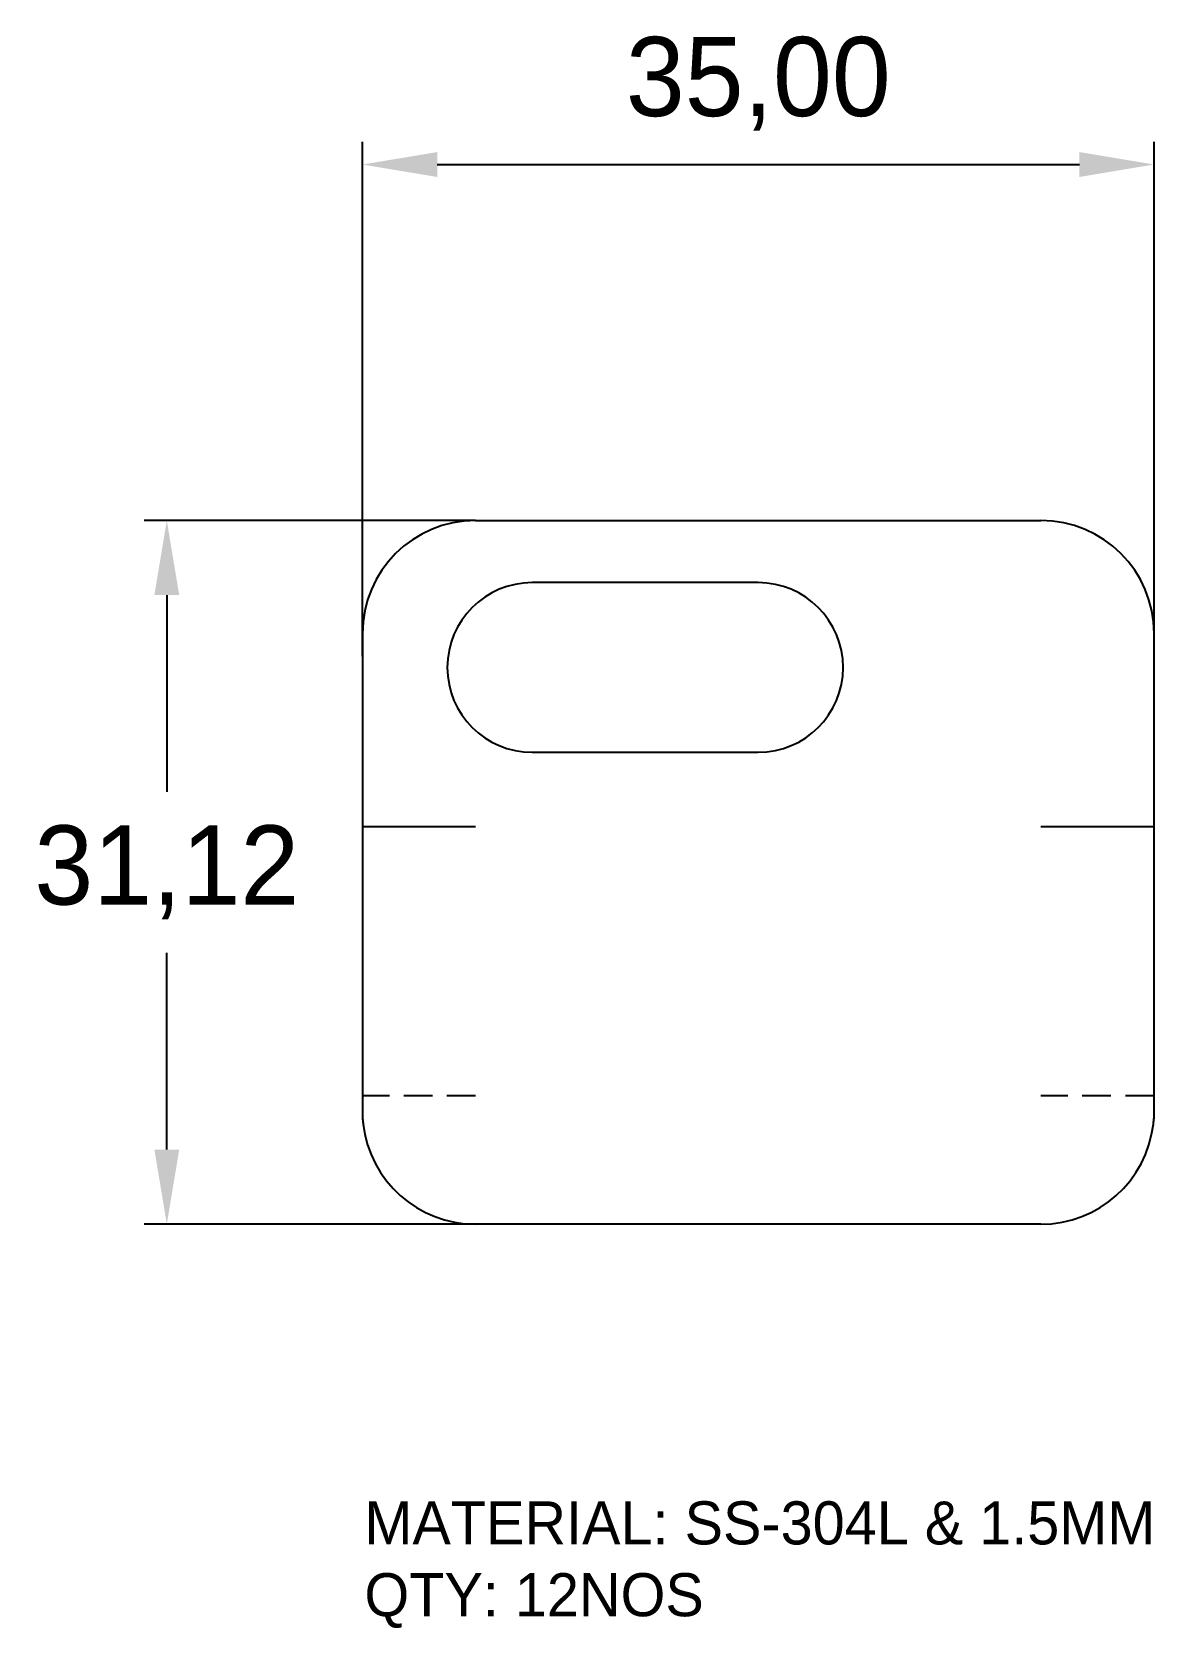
# Model space of a CAD drawing. Header units: millimetres. Extents: x -30.5 to 19.2, y -15.7 to 54.8.
import ezdxf

# ---------------------------------------------------------------- set-up
doc = ezdxf.new("R2010")
doc.units = ezdxf.units.MM
doc.header["$PDSIZE"] = -1
doc.linetypes.add('HIDDEN', pattern=[1.905, 1.27, -0.635])
doc.dimstyles.new('ISO-25', dxfattribs={"dimtxt": 2.5, "dimasz": 2.5, "dimexe": 1.25, "dimexo": 0.625, "dimtad": 1, "dimtxsty": 'Standard', "dimcen": 2.5, "dimadec": 0, "dimazin": 0, "dimtfac": 1, "dimtmove": 0, "dimatfit": 3, "dimfxl": 1, "dimarcsym": 0})

# ---------------------------------------------------------------- blocks, each defined once
blk = doc.blocks.new('*D1')
at = {"color": 0, "lineweight": -2}
for p, q in [((-10.846, 33.234), (-25.5, 33.234)), ((-24.5, 29.932), (-24.5, 21.242)), ((-24.5, 5.42), (-24.5, 14.11)), ((-10.846, 2.118), (-25.5, 2.118))]:
    blk.add_line(p, q, dxfattribs=at)
at = {"color": 0}
for points in [[(-25.05, 29.932), (-23.949, 29.932), (-24.5, 33.234)], [(-25.05, 5.42), (-23.949, 5.42), (-24.5, 2.118)]]:
    blk.add_solid(points, dxfattribs=at)
at = {"layer": 'Defpoints', "color": 0}
for p in [(-24.5, 33.234), (-10.846, 33.234), (-10.846, 2.118)]:
    blk.add_point(p, dxfattribs=at)
at = {"color": 0, "insert": (-24.5, 17.676), "char_height": 3.5, "attachment_point": 5}
blk.add_mtext('31,12', dxfattribs=at)
blk = doc.blocks.new('*D2')
at = {"color": 0, "lineweight": -2}
for p, q in [((-15.846, 27.234), (-15.846, 49.972)), ((19.154, 27.234), (19.154, 49.972)), ((-12.544, 48.972), (15.852, 48.972))]:
    blk.add_line(p, q, dxfattribs=at)
at = {"color": 0}
for points in [[(-12.544, 49.522), (-12.544, 48.421), (-15.846, 48.972)], [(15.852, 49.522), (15.852, 48.421), (19.154, 48.972)]]:
    blk.add_solid(points, dxfattribs=at)
at = {"layer": 'Defpoints', "color": 0}
for p in [(19.154, 48.972), (-15.846, 27.234), (19.154, 27.234)]:
    blk.add_point(p, dxfattribs=at)
at = {"color": 0, "insert": (1.654, 52.537), "char_height": 3.5, "attachment_point": 5}
blk.add_mtext('35,00', dxfattribs=at)

msp = doc.modelspace()

# ---------------------------------------------------------------- linework, layer by layer
at = {"color": 7, "linetype": 'Continuous', "lineweight": 25}
for p, q in [((-10.846, 33.234), (14.154, 33.234)), ((1.654, 30.484), (-8.346, 30.484)), ((-15.846, 28.234), (-15.846, 6.888)), ((19.154, 6.888), (19.154, 28.234)), ((-8.346, 22.984), (1.654, 22.984)), ((14.154, 2.118), (-10.846, 2.118))]:
    msp.add_line(p, q, dxfattribs=at)
at = {"color": 6, "linetype": 'Continuous'}
for p, q in [((-10.846, 19.692), (-15.846, 19.692)), ((19.154, 19.692), (14.154, 19.692))]:
    msp.add_line(p, q, dxfattribs=at)
at = {"color": 6, "linetype": 'HIDDEN'}
for p, q in [((-10.846, 7.795), (-15.846, 7.795)), ((19.154, 7.795), (14.154, 7.795))]:
    msp.add_line(p, q, dxfattribs=at)
at = {"color": 7, "linetype": 'Continuous', "lineweight": 25}
for centre, radius, start, end in [((-10.846, 28.234), 5, 90, 180), ((14.154, 28.234), 5, 0, 90), ((-8.346, 26.734), 3.75, 90, 270), ((1.654, 26.734), 3.75, 270, 90), ((-10.846, 7.118), 5, 186.55022, 270), ((14.154, 7.118), 5, 270, 353.44978)]:
    msp.add_arc(centre, radius, start, end, dxfattribs=at)
for points, knots in [([(-15.846, 6.888), (-15.844, 6.83), (-15.841, 6.716), (-15.822, 6.603), (-15.813, 6.547)], [0, 0, 0, 0, 0.509038, 1, 1, 1, 1]), ([(19.121, 6.547), (19.131, 6.605), (19.149, 6.718), (19.152, 6.832), (19.154, 6.888)], [0, 0, 0, 0, 0.507188, 1, 1, 1, 1])]:
    msp.add_open_spline(points, degree=3, knots=knots, dxfattribs=at)

# ---------------------------------------------------------------- texts
at = {"insert": (-15.761, -10.134), "char_height": 1.905, "width": 160.13286, "attachment_point": 1}
msp.add_mtext('{MATERIAL: SS-304L & 1.5MM\\PQTY: 12NOS}', dxfattribs=at)

# ---------------------------------------------------------------- dimensions: what is measured, and where the dimension line sits
for base, p1, p2, angle, picture, middle in [((19.154, 48.972), (-15.846, 27.234), (19.154, 27.234), 180, '*D2', (1.654, 52.537)), ((-24.5, 33.234), (-10.846, 2.118), (-10.846, 33.234), 90, '*D1', (-24.5, 17.676))]:
    dim = msp.add_linear_dim(base=base, p1=p1, p2=p2, angle=angle, dimstyle='ISO-25', override={"dimtxt": 3.5, "dimasz": 3.302, "dimexe": 1, "dimexo": 0, "dimgap": 1.524, "dimtih": 1, "dimtoh": 1, "dimzin": 0, "dimadec": 2, "dimtzin": 0})
    dim.commit()
    dim.dimension.update_dxf_attribs({"geometry": picture, "text_midpoint": middle})

doc.saveas('drawing.dxf')
